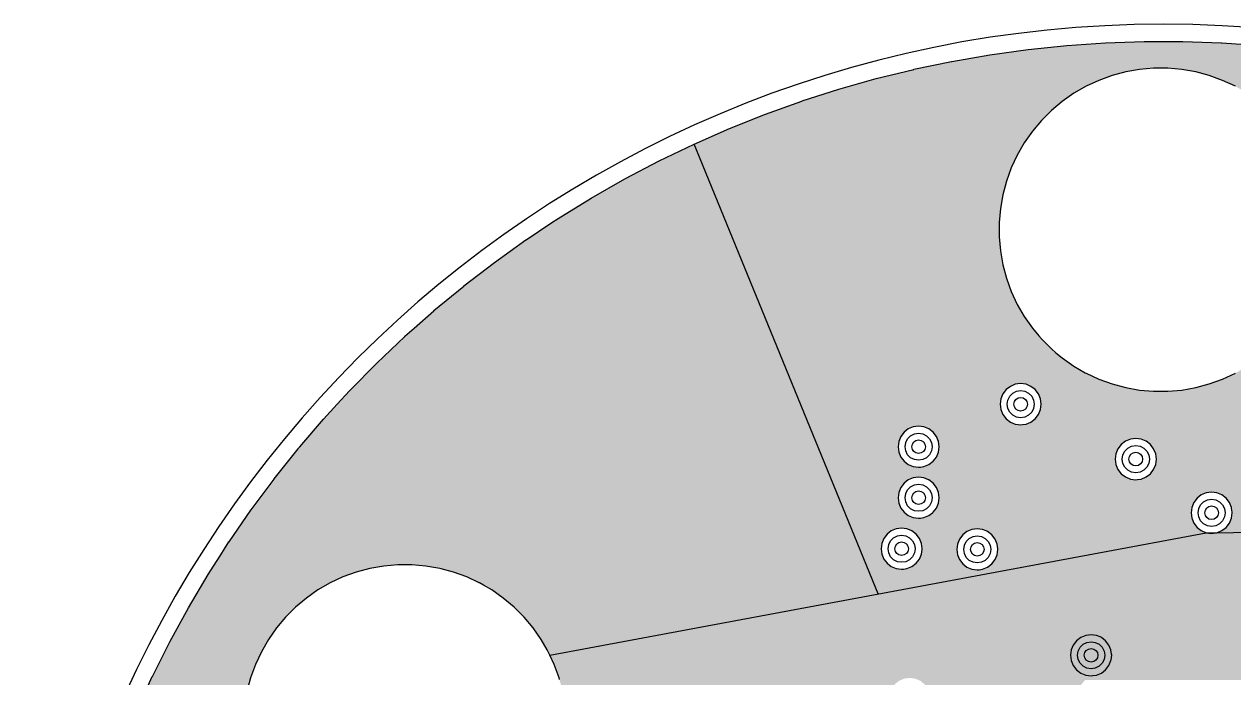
# Model space of a CAD drawing. Header units: millimetres. Extents: x -3894 to -3474, y -291 to 6.
# Drawn here: x -3669.73 to -3634.17, y -71.96 to -52.74 of the extents above; entities that cross this region are included whole.
import ezdxf

# ---------------------------------------------------------------- set-up
doc = ezdxf.new("R2010")
doc.units = ezdxf.units.MM
doc.layers.add('BLACK', color=7, linetype='Continuous')

msp = doc.modelspace()

# ---------------------------------------------------------------- hatches: boundary and pattern name
h = msp.add_hatch(color=256)
h.dxf.hatch_style = 1
h.paths.add_polyline_path([(-3616.559, -59.744), (-3616.563, -59.742), (-3617.486, -59.081), (-3617.489, -59.078), (-3618.434, -58.45), (-3618.438, -58.448), (-3618.903, -58.161), (-3619.404, -57.852), (-3619.408, -57.85), (-3620.394, -57.288), (-3620.397, -57.286), (-3621.402, -56.759), (-3621.406, -56.757), (-3622.429, -56.264), (-3622.433, -56.263), (-3622.695, -56.147), (-3623.472, -55.806), (-3623.475, -55.804), (-3624.529, -55.383), (-3624.533, -55.382), (-3624.828, -55.276), (-3625.601, -54.998), (-3625.605, -54.996), (-3626.686, -54.649), (-3626.69, -54.648), (-3627.026, -54.553), (-3627.782, -54.339), (-3627.786, -54.338), (-3628.816, -54.084), (-3628.888, -54.066), (-3628.892, -54.065), (-3630.003, -53.832), (-3630.007, -53.831), (-3631.125, -53.636), (-3631.129, -53.635), (-3632.254, -53.479), (-3632.258, -53.479), (-3633.387, -53.361), (-3633.391, -53.361), (-3634.523, -53.283), (-3634.527, -53.282), (-3635.662, -53.243), (-3635.666, -53.243), (-3636.801, -53.243), (-3636.805, -53.243), (-3637.939, -53.282), (-3637.943, -53.283), (-3639.076, -53.361), (-3639.08, -53.361), (-3640.209, -53.479), (-3640.213, -53.479), (-3641.337, -53.635), (-3641.341, -53.636), (-3642.459, -53.831), (-3642.464, -53.832), (-3643.574, -54.065), (-3643.578, -54.066), (-3644.68, -54.338), (-3644.684, -54.339), (-3645.776, -54.648), (-3645.78, -54.649), (-3646.861, -54.996), (-3646.865, -54.998), (-3647.933, -55.382), (-3647.937, -55.383), (-3648.991, -55.804), (-3648.995, -55.806), (-3650.034, -56.263), (-3644.625, -69.494), (-3634.976, -67.691), (-3635.122, -67.631), (-3635.247, -67.535), (-3635.343, -67.409), (-3635.404, -67.263), (-3635.424, -67.106), (-3635.404, -66.95), (-3635.404, -66.95), (-3635.343, -66.804), (-3635.247, -66.678), (-3635.122, -66.582), (-3634.976, -66.521), (-3634.976, -66.521), (-3634.819, -66.501), (-3634.662, -66.521), (-3634.662, -66.521), (-3634.516, -66.582), (-3634.39, -66.678), (-3634.294, -66.804), (-3634.234, -66.95), (-3634.232, -66.966), (-3634.215, -67.092), (-3634.213, -67.106), (-3634.234, -67.263), (-3634.294, -67.409), (-3634.39, -67.535), (-3634.516, -67.631), (-3634.656, -67.689), (-3609.079, -67.495), (-3609.402, -67.028), (-3609.404, -67.024), (-3610.081, -66.113), (-3610.083, -66.11), (-3610.791, -65.222), (-3610.794, -65.219), (-3611.531, -64.357), (-3611.534, -64.353), (-3612.301, -63.517), (-3612.304, -63.514), (-3612.81, -62.999), (-3613.1, -62.705), (-3613.103, -62.702), (-3613.926, -61.92), (-3613.929, -61.917), (-3614.779, -61.165), (-3614.782, -61.162), (-3615.657, -60.439), (-3615.66, -60.436)])
h.paths.add_polyline_path([(-3631.674, -59.811), (-3631.782, -60.211), (-3631.923, -60.601), (-3632.099, -60.977), (-3632.306, -61.337), (-3632.544, -61.676), (-3632.811, -61.994), (-3633.104, -62.287), (-3633.422, -62.554), (-3633.762, -62.792), (-3634.121, -62.999), (-3634.497, -63.175), (-3634.887, -63.317), (-3635.287, -63.424), (-3635.696, -63.496), (-3636.109, -63.532), (-3636.524, -63.532), (-3636.524, -63.532), (-3636.937, -63.496), (-3637.346, -63.424), (-3637.637, -63.346), (-3637.746, -63.317), (-3638.136, -63.175), (-3638.512, -62.999), (-3638.535, -62.986), (-3638.871, -62.792), (-3639.211, -62.554), (-3639.397, -62.398), (-3639.529, -62.287), (-3639.822, -61.994), (-3639.896, -61.906), (-3640.089, -61.676), (-3640.327, -61.337), (-3640.534, -60.977), (-3640.71, -60.601), (-3640.77, -60.436), (-3640.851, -60.211), (-3640.959, -59.811), (-3641.031, -59.402), (-3641.031, -59.402), (-3641.067, -58.989), (-3641.067, -58.574), (-3641.031, -58.161), (-3641.031, -58.161), (-3640.959, -57.752), (-3640.851, -57.352), (-3640.71, -56.962), (-3640.534, -56.586), (-3640.327, -56.227), (-3640.089, -55.887), (-3639.822, -55.569), (-3639.529, -55.276), (-3639.211, -55.009), (-3638.871, -54.771), (-3638.512, -54.564), (-3638.136, -54.389), (-3637.746, -54.247), (-3637.346, -54.139), (-3636.937, -54.067), (-3636.937, -54.067), (-3636.524, -54.031), (-3636.524, -54.031), (-3636.109, -54.031), (-3636.109, -54.031), (-3635.696, -54.067), (-3635.287, -54.139), (-3635.287, -54.139), (-3635.287, -54.139), (-3635.287, -54.139), (-3635.287, -54.139), (-3634.887, -54.247), (-3634.497, -54.389), (-3634.121, -54.564), (-3633.975, -54.648), (-3633.762, -54.771), (-3633.422, -55.009), (-3633.104, -55.276), (-3632.811, -55.569), (-3632.544, -55.887), (-3632.306, -56.227), (-3632.145, -56.505), (-3632.099, -56.586), (-3631.923, -56.962), (-3631.782, -57.352), (-3631.674, -57.752), (-3631.602, -58.161), (-3631.566, -58.574), (-3631.566, -58.989), (-3631.602, -59.402)], flags=16)
h.paths.add_polyline_path([(-3631.734, -64.163, -1), (-3632.134, -64.163, -1)], flags=16)
h.paths.add_polyline_path([(-3636.524, -65.226), (-3636.464, -65.372), (-3636.443, -65.528), (-3636.464, -65.685), (-3636.524, -65.831), (-3636.62, -65.957), (-3636.746, -66.053), (-3636.892, -66.113), (-3636.997, -66.127), (-3637.049, -66.134), (-3637.127, -66.124), (-3637.206, -66.113), (-3637.352, -66.053), (-3637.477, -65.957), (-3637.573, -65.831), (-3637.634, -65.685), (-3637.634, -65.685), (-3637.654, -65.528), (-3637.634, -65.372), (-3637.634, -65.372), (-3637.573, -65.226), (-3637.477, -65.1), (-3637.352, -65.004), (-3637.206, -64.943), (-3637.206, -64.943), (-3637.049, -64.923), (-3636.892, -64.943), (-3636.892, -64.943), (-3636.746, -65.004), (-3636.62, -65.1)], flags=16)
h.paths.add_polyline_path([(-3636.725, -65.293), (-3636.668, -65.405), (-3636.649, -65.528), (-3636.668, -65.652), (-3636.725, -65.763), (-3636.814, -65.852), (-3636.925, -65.909), (-3637.049, -65.928), (-3637.172, -65.909), (-3637.284, -65.852), (-3637.372, -65.763), (-3637.429, -65.652), (-3637.449, -65.528), (-3637.429, -65.405), (-3637.372, -65.293), (-3637.284, -65.205), (-3637.172, -65.148), (-3637.049, -65.128), (-3636.925, -65.148), (-3636.814, -65.205)], flags=0)
h.paths.add_polyline_path([(-3636.849, -65.528, -1), (-3637.249, -65.528, -1)], flags=0)
h.paths.add_polyline_path([(-3639.849, -63.757), (-3639.828, -63.913), (-3639.849, -64.07), (-3639.909, -64.216), (-3640.005, -64.342), (-3640.131, -64.438), (-3640.277, -64.498), (-3640.382, -64.512), (-3640.434, -64.519), (-3640.512, -64.509), (-3640.591, -64.498), (-3640.737, -64.438), (-3640.862, -64.342), (-3640.958, -64.216), (-3641.019, -64.07), (-3641.019, -64.07), (-3641.039, -63.913), (-3641.019, -63.757), (-3641.019, -63.757), (-3640.958, -63.611), (-3640.862, -63.485), (-3640.737, -63.389), (-3640.591, -63.328), (-3640.591, -63.328), (-3640.434, -63.308), (-3640.277, -63.328), (-3640.277, -63.328), (-3640.131, -63.389), (-3640.005, -63.485), (-3639.909, -63.611)], flags=16)
h.paths.add_polyline_path([(-3640.053, -63.79), (-3640.034, -63.913), (-3640.053, -64.037), (-3640.11, -64.148), (-3640.199, -64.237), (-3640.31, -64.294), (-3640.434, -64.313), (-3640.557, -64.294), (-3640.669, -64.237), (-3640.757, -64.148), (-3640.814, -64.037), (-3640.834, -63.913), (-3640.814, -63.79), (-3640.757, -63.678), (-3640.669, -63.59), (-3640.557, -63.533), (-3640.434, -63.513), (-3640.31, -63.533), (-3640.199, -63.59), (-3640.11, -63.678)], flags=0)
h.paths.add_polyline_path([(-3640.234, -63.913, -1), (-3640.634, -63.913, -1)], flags=0)
h.paths.add_polyline_path([(-3641.184, -67.879), (-3641.124, -68.025), (-3641.105, -68.163), (-3641.103, -68.181), (-3641.124, -68.338), (-3641.184, -68.484), (-3641.28, -68.61), (-3641.406, -68.706), (-3641.552, -68.766), (-3641.657, -68.78), (-3641.709, -68.787), (-3641.787, -68.777), (-3641.866, -68.766), (-3642.012, -68.706), (-3642.137, -68.61), (-3642.233, -68.484), (-3642.294, -68.338), (-3642.294, -68.338), (-3642.314, -68.181), (-3642.294, -68.025), (-3642.294, -68.025), (-3642.233, -67.879), (-3642.137, -67.753), (-3642.012, -67.657), (-3641.866, -67.596), (-3641.866, -67.596), (-3641.709, -67.576), (-3641.552, -67.596), (-3641.552, -67.596), (-3641.449, -67.639), (-3641.406, -67.657), (-3641.28, -67.753)], flags=16)
h.paths.add_polyline_path([(-3642.849, -65.007), (-3642.828, -65.163), (-3642.849, -65.32), (-3642.909, -65.466), (-3642.957, -65.528), (-3643.005, -65.592), (-3643.131, -65.688), (-3643.277, -65.748), (-3643.382, -65.762), (-3643.434, -65.769), (-3643.512, -65.759), (-3643.591, -65.748), (-3643.737, -65.688), (-3643.862, -65.592), (-3643.958, -65.466), (-3643.976, -65.423), (-3644.019, -65.32), (-3644.019, -65.32), (-3644.039, -65.163), (-3644.019, -65.007), (-3644.019, -65.007), (-3643.958, -64.861), (-3643.862, -64.735), (-3643.737, -64.639), (-3643.591, -64.578), (-3643.591, -64.578), (-3643.434, -64.558), (-3643.277, -64.578), (-3643.277, -64.578), (-3643.131, -64.639), (-3643.005, -64.735), (-3642.909, -64.861)], flags=16)
h.paths.add_polyline_path([(-3641.385, -67.946), (-3641.328, -68.058), (-3641.309, -68.181), (-3641.328, -68.305), (-3641.385, -68.417), (-3641.474, -68.505), (-3641.585, -68.562), (-3641.709, -68.581), (-3641.832, -68.562), (-3641.944, -68.505), (-3642.032, -68.417), (-3642.089, -68.305), (-3642.109, -68.181), (-3642.089, -68.058), (-3642.032, -67.946), (-3641.944, -67.858), (-3641.832, -67.801), (-3641.709, -67.781), (-3641.585, -67.801), (-3641.474, -67.858)], flags=0)
h.paths.add_polyline_path([(-3643.053, -65.04), (-3643.034, -65.163), (-3643.053, -65.287), (-3643.11, -65.398), (-3643.199, -65.487), (-3643.31, -65.544), (-3643.434, -65.563), (-3643.557, -65.544), (-3643.669, -65.487), (-3643.757, -65.398), (-3643.814, -65.287), (-3643.834, -65.163), (-3643.814, -65.04), (-3643.757, -64.928), (-3643.669, -64.84), (-3643.557, -64.783), (-3643.434, -64.763), (-3643.31, -64.783), (-3643.199, -64.84), (-3643.11, -64.928)], flags=0)
h.paths.add_polyline_path([(-3641.509, -68.181, -1), (-3641.909, -68.181, -1)], flags=0)
h.paths.add_polyline_path([(-3643.234, -65.163, -1), (-3643.634, -65.163, -1)], flags=0)
h.paths.add_polyline_path([(-3642.909, -66.361), (-3642.849, -66.507), (-3642.828, -66.663), (-3642.849, -66.82), (-3642.909, -66.966), (-3643.005, -67.092), (-3643.025, -67.106), (-3643.131, -67.188), (-3643.277, -67.248), (-3643.382, -67.262), (-3643.434, -67.269), (-3643.512, -67.259), (-3643.591, -67.248), (-3643.737, -67.188), (-3643.862, -67.092), (-3643.958, -66.966), (-3644.019, -66.82), (-3644.019, -66.82), (-3644.039, -66.663), (-3644.019, -66.507), (-3644.019, -66.507), (-3643.958, -66.361), (-3643.862, -66.235), (-3643.737, -66.139), (-3643.591, -66.078), (-3643.591, -66.078), (-3643.434, -66.058), (-3643.277, -66.078), (-3643.277, -66.078), (-3643.142, -66.134), (-3643.131, -66.139), (-3643.005, -66.235)], flags=16)
h.paths.add_polyline_path([(-3643.053, -66.54), (-3643.034, -66.663), (-3643.053, -66.787), (-3643.11, -66.898), (-3643.199, -66.987), (-3643.31, -67.044), (-3643.434, -67.063), (-3643.557, -67.044), (-3643.669, -66.987), (-3643.757, -66.898), (-3643.814, -66.787), (-3643.834, -66.663), (-3643.814, -66.54), (-3643.757, -66.428), (-3643.669, -66.34), (-3643.557, -66.283), (-3643.434, -66.263), (-3643.31, -66.283), (-3643.199, -66.34), (-3643.11, -66.428)], flags=0)
h.paths.add_polyline_path([(-3643.234, -66.663, -1), (-3643.634, -66.663, -1)], flags=0)
h.paths.add_polyline_path([(-3643.409, -67.861), (-3643.349, -68.007), (-3643.328, -68.163), (-3643.33, -68.181), (-3643.349, -68.32), (-3643.409, -68.466), (-3643.505, -68.592), (-3643.631, -68.688), (-3643.777, -68.748), (-3643.882, -68.762), (-3643.934, -68.769), (-3644.012, -68.759), (-3644.091, -68.748), (-3644.237, -68.688), (-3644.362, -68.592), (-3644.458, -68.466), (-3644.519, -68.32), (-3644.519, -68.32), (-3644.539, -68.163), (-3644.519, -68.007), (-3644.519, -68.007), (-3644.458, -67.861), (-3644.362, -67.735), (-3644.237, -67.639), (-3644.091, -67.578), (-3644.091, -67.578), (-3643.934, -67.558), (-3643.777, -67.578), (-3643.777, -67.578), (-3643.65, -67.631), (-3643.631, -67.639), (-3643.505, -67.735)], flags=16)
h.paths.add_polyline_path([(-3643.61, -67.928), (-3643.553, -68.04), (-3643.534, -68.163), (-3643.553, -68.287), (-3643.61, -68.398), (-3643.699, -68.487), (-3643.81, -68.544), (-3643.934, -68.563), (-3644.057, -68.544), (-3644.169, -68.487), (-3644.257, -68.398), (-3644.314, -68.287), (-3644.334, -68.163), (-3644.314, -68.04), (-3644.257, -67.928), (-3644.169, -67.84), (-3644.057, -67.783), (-3643.934, -67.763), (-3643.81, -67.783), (-3643.699, -67.84)], flags=0)
h.paths.add_polyline_path([(-3643.734, -68.163, -1), (-3644.134, -68.163, -1)], flags=0)
h = msp.add_hatch(color=256)
h.dxf.hatch_style = 1
h.paths.add_polyline_path([(-3650.034, -56.263), (-3650.038, -56.264), (-3651.06, -56.757), (-3651.064, -56.759), (-3652.069, -57.286), (-3652.073, -57.288), (-3653.059, -57.85), (-3653.063, -57.852), (-3654.029, -58.448), (-3654.032, -58.45), (-3654.219, -58.574), (-3654.977, -59.078), (-3654.981, -59.081), (-3655.904, -59.742), (-3655.907, -59.744), (-3656.806, -60.436), (-3656.81, -60.439), (-3657.685, -61.162), (-3657.688, -61.165), (-3658.266, -61.676), (-3658.537, -61.917), (-3658.541, -61.92), (-3659.364, -62.702), (-3659.367, -62.704), (-3660.162, -63.514), (-3660.165, -63.517), (-3660.529, -63.913), (-3660.932, -64.353), (-3660.935, -64.357), (-3661.625, -65.163), (-3661.673, -65.219), (-3661.676, -65.222), (-3662.383, -66.11), (-3662.386, -66.113), (-3662.795, -66.663), (-3663.062, -67.024), (-3663.065, -67.028), (-3663.71, -67.962), (-3663.712, -67.965), (-3663.839, -68.163), (-3663.951, -68.338), (-3664.165, -68.672), (-3664.324, -68.921), (-3664.326, -68.924), (-3664.905, -69.901), (-3664.907, -69.904), (-3665.452, -70.9), (-3665.454, -70.904), (-3665.964, -71.918), (-3665.966, -71.922), (-3666.402, -72.87), (-3666.44, -72.953), (-3666.442, -72.956), (-3666.535, -73.179), (-3666.881, -74.003), (-3666.882, -74.007), (-3667.285, -75.068), (-3667.286, -75.072), (-3667.591, -75.967), (-3667.652, -76.147), (-3667.653, -76.151), (-3667.982, -77.237), (-3667.983, -77.241), (-3668.273, -78.338), (-3659.571, -78.029), (-3659.873, -77.948), (-3659.971, -77.922), (-3660.361, -77.78), (-3660.737, -77.604), (-3660.798, -77.569), (-3661.096, -77.397), (-3661.436, -77.159), (-3661.724, -76.918), (-3661.754, -76.892), (-3662.047, -76.599), (-3662.137, -76.492), (-3662.314, -76.281), (-3662.552, -75.942), (-3662.687, -75.708), (-3662.759, -75.582), (-3662.935, -75.206), (-3662.983, -75.072), (-3663.076, -74.816), (-3663.076, -74.816), (-3663.184, -74.416), (-3663.256, -74.007), (-3663.256, -74.007), (-3663.292, -73.594), (-3663.292, -73.179), (-3663.256, -72.766), (-3663.256, -72.766), (-3663.184, -72.357), (-3663.076, -71.957), (-3662.935, -71.567), (-3662.759, -71.191), (-3662.552, -70.832), (-3662.314, -70.492), (-3662.047, -70.174), (-3661.754, -69.881), (-3661.436, -69.614), (-3661.096, -69.376), (-3660.737, -69.169), (-3660.361, -68.994), (-3659.971, -68.852), (-3659.571, -68.744), (-3659.162, -68.672), (-3659.162, -68.672), (-3658.749, -68.636), (-3658.749, -68.636), (-3658.334, -68.636), (-3658.334, -68.636), (-3657.921, -68.672), (-3657.512, -68.744), (-3657.512, -68.744), (-3657.512, -68.744), (-3657.47, -68.756), (-3657.112, -68.852), (-3656.722, -68.994), (-3656.346, -69.169), (-3656.231, -69.235), (-3655.987, -69.376), (-3655.647, -69.614), (-3655.329, -69.881), (-3655.247, -69.963), (-3655.036, -70.174), (-3654.769, -70.492), (-3654.531, -70.832), (-3654.353, -71.141), (-3654.324, -71.191), (-3654.274, -71.297), (-3644.625, -69.494)])
h = msp.add_hatch(color=256)
h.dxf.hatch_style = 1
h.paths.add_polyline_path([(-3632.95, -71.854), (-3633.046, -71.729), (-3633.107, -71.583), (-3633.107, -71.583), (-3633.127, -71.426), (-3633.107, -71.269), (-3633.107, -71.269), (-3633.046, -71.123), (-3632.95, -70.998), (-3632.825, -70.901), (-3632.679, -70.841), (-3632.679, -70.841), (-3632.522, -70.82), (-3632.365, -70.841), (-3632.365, -70.841), (-3632.219, -70.901), (-3632.093, -70.998), (-3631.997, -71.123), (-3631.937, -71.269), (-3631.937, -71.269), (-3631.924, -71.363), (-3631.916, -71.426), (-3631.937, -71.583), (-3631.997, -71.729), (-3632.093, -71.854), (-3632.219, -71.95), (-3632.365, -72.011), (-3632.47, -72.025), (-3632.522, -72.032), (-3632.6, -72.021), (-3626.794, -73.915), (-3626.869, -69.32), (-3626.889, -69.163), (-3626.871, -69.024), (-3626.882, -67.63), (-3634.656, -67.689), (-3634.662, -67.691), (-3634.767, -67.705), (-3634.819, -67.712), (-3634.897, -67.702), (-3634.976, -67.691), (-3654.274, -71.297), (-3654.148, -71.567), (-3654.007, -71.957), (-3653.992, -72.011), (-3653.899, -72.357), (-3653.848, -72.649), (-3653.835, -72.724), (-3653.827, -72.766), (-3653.791, -73.179), (-3653.791, -73.594), (-3653.827, -74.007), (-3653.899, -74.416), (-3654.007, -74.816), (-3654.148, -75.206), (-3654.324, -75.582), (-3654.531, -75.942), (-3654.596, -76.033), (-3654.769, -76.281), (-3655.036, -76.599), (-3655.329, -76.892), (-3651.376, -80.428), (-3648.796, -77.543), (-3648.882, -77.383), (-3648.899, -77.342), (-3648.913, -77.296), (-3648.955, -77.158), (-3648.961, -77.124), (-3648.963, -77.115), (-3648.983, -76.917), (-3648.983, -76.895), (-3648.983, -76.77), (-3648.98, -76.745), (-3648.986, -76.686), (-3649.026, -76.63), (-3649.092, -76.604), (-3649.16, -76.618), (-3649.304, -76.693), (-3649.469, -76.734), (-3649.639, -76.734), (-3649.804, -76.693), (-3649.827, -76.681), (-3649.955, -76.614), (-3649.981, -76.591), (-3650.082, -76.501), (-3650.087, -76.494), (-3650.105, -76.474), (-3650.167, -76.443), (-3650.237, -76.45), (-3650.291, -76.494), (-3650.296, -76.501), (-3650.423, -76.614), (-3650.483, -76.645), (-3650.574, -76.693), (-3650.739, -76.734), (-3650.909, -76.734), (-3651.074, -76.693), (-3651.097, -76.681), (-3651.225, -76.614), (-3651.251, -76.591), (-3651.352, -76.501), (-3651.357, -76.494), (-3651.375, -76.474), (-3651.437, -76.443), (-3651.507, -76.45), (-3651.561, -76.494), (-3651.566, -76.501), (-3651.693, -76.614), (-3651.753, -76.645), (-3651.844, -76.693), (-3652.009, -76.734), (-3652.179, -76.734), (-3652.344, -76.693), (-3652.367, -76.681), (-3652.495, -76.614), (-3652.516, -76.595), (-3652.622, -76.501), (-3652.674, -76.426), (-3652.719, -76.361), (-3652.779, -76.202), (-3652.799, -76.033), (-3652.779, -75.865), (-3652.719, -75.705), (-3652.656, -75.614), (-3652.635, -75.564), (-3652.644, -75.495), (-3652.689, -75.441), (-3652.738, -75.408), (-3652.783, -75.342), (-3652.794, -75.283), (-3652.794, -74.244), (-3652.783, -74.185), (-3652.738, -74.119), (-3652.672, -74.075), (-3652.672, -74.075), (-3652.614, -74.063), (-3652.614, -74.063), (-3651.574, -74.063), (-3651.574, -74.063), (-3651.516, -74.075), (-3651.516, -74.075), (-3651.449, -74.119), (-3651.418, -74.166), (-3651.365, -74.21), (-3651.296, -74.219), (-3651.233, -74.19), (-3651.225, -74.183), (-3651.225, -74.183), (-3651.074, -74.104), (-3650.909, -74.063), (-3650.739, -74.063), (-3650.574, -74.104), (-3650.423, -74.183), (-3650.296, -74.295), (-3650.291, -74.302), (-3650.273, -74.323), (-3650.21, -74.354), (-3650.141, -74.346), (-3650.087, -74.302), (-3650.082, -74.295), (-3649.955, -74.183), (-3649.804, -74.104), (-3649.639, -74.063), (-3649.469, -74.063), (-3649.304, -74.104), (-3649.153, -74.183), (-3649.026, -74.295), (-3649.021, -74.302), (-3649.003, -74.323), (-3648.94, -74.354), (-3648.871, -74.346), (-3648.817, -74.302), (-3648.812, -74.295), (-3648.685, -74.183), (-3648.534, -74.104), (-3648.369, -74.063), (-3648.255, -74.063), (-3648.214, -74.056), (-3648.157, -74.015), (-3648.131, -73.95), (-3648.145, -73.882), (-3648.174, -73.817), (-3648.189, -73.74), (-3648.191, -73.727), (-3648.189, -73.702), (-3648.189, -73.702), (-3648.179, -73.633), (-3648.145, -73.548), (-3648.13, -73.528), (-3648.083, -73.476), (-3648.008, -73.421), (-3647.942, -73.399), (-3647.942, -73.399), (-3647.895, -73.388), (-3647.793, -73.378), (-3647.772, -73.378), (-3647.405, -73.378), (-3647.347, -73.386), (-3647.28, -73.406), (-3647.2, -73.451), (-3647.182, -73.468), (-3647.182, -73.468), (-3647.137, -73.521), (-3647.126, -73.542), (-3647.092, -73.582), (-3647.027, -73.607), (-3646.959, -73.594), (-3646.914, -73.55), (-3646.889, -73.519), (-3646.843, -73.467), (-3646.769, -73.413), (-3646.746, -73.405), (-3646.68, -73.386), (-3646.623, -73.378), (-3643.934, -73.378), (-3643.878, -73.365), (-3643.827, -73.317), (-3643.81, -73.249), (-3643.832, -73.183), (-3643.886, -73.139), (-3644.001, -73.092), (-3644.126, -72.996), (-3644.222, -72.87), (-3644.283, -72.724), (-3644.283, -72.724), (-3644.303, -72.567), (-3644.283, -72.411), (-3644.283, -72.411), (-3644.222, -72.265), (-3644.126, -72.139), (-3644.001, -72.043), (-3643.855, -71.982), (-3643.855, -71.982), (-3643.698, -71.962), (-3643.541, -71.982), (-3643.541, -71.982), (-3643.422, -72.032), (-3643.395, -72.043), (-3643.269, -72.139), (-3643.173, -72.265), (-3643.113, -72.411), (-3643.092, -72.567), (-3643.113, -72.724), (-3643.173, -72.87), (-3643.269, -72.996), (-3643.395, -73.092), (-3643.509, -73.139), (-3643.556, -73.173), (-3643.559, -73.179), (-3643.585, -73.236), (-3643.575, -73.305), (-3643.529, -73.358), (-3643.462, -73.378), (-3640.883, -73.378), (-3640.862, -73.379), (-3640.675, -73.398), (-3640.665, -73.4), (-3640.653, -73.402), (-3640.621, -73.409), (-3640.447, -73.462), (-3640.406, -73.479), (-3640.237, -73.57), (-3640.229, -73.575), (-3640.218, -73.582), (-3640.209, -73.589), (-3640.194, -73.6), (-3640.192, -73.601), (-3640.192, -73.601), (-3640.192, -73.601), (-3640.153, -73.633), (-3640.069, -73.702), (-3640.052, -73.716), (-3640.02, -73.748), (-3639.988, -73.787), (-3638.539, -72.021), (-3632.6, -72.021), (-3632.679, -72.011), (-3632.825, -71.95)])

# ---------------------------------------------------------------- linework, layer by layer
for p, q in [((-3644.625, -69.494), (-3650.034, -56.263)), ((-3634.976, -67.691), (-3609.079, -67.495)), ((-3654.274, -71.297), (-3634.976, -67.691))]:
    msp.add_line(p, q)
at = {"layer": 'BLACK', "linetype": 'Continuous'}
for p, q in [((-3639.076, -53.361), (-3637.943, -53.283)), ((-3637.943, -53.283), (-3637.939, -53.282)), ((-3637.939, -53.282), (-3636.805, -53.243)), ((-3636.805, -53.243), (-3636.801, -53.243)), ((-3636.801, -53.243), (-3635.666, -53.243)), ((-3635.666, -53.243), (-3635.662, -53.243)), ((-3635.662, -53.243), (-3634.527, -53.282)), ((-3634.527, -53.282), (-3634.523, -53.283)), ((-3634.523, -53.283), (-3633.391, -53.361)), ((-3642.459, -53.831), (-3641.341, -53.636)), ((-3641.341, -53.636), (-3641.337, -53.635)), ((-3641.337, -53.635), (-3640.213, -53.479)), ((-3640.213, -53.479), (-3640.209, -53.479)), ((-3640.209, -53.479), (-3639.08, -53.361)), ((-3639.08, -53.361), (-3639.076, -53.361)), ((-3643.574, -54.065), (-3642.464, -53.832)), ((-3642.464, -53.832), (-3642.459, -53.831)), ((-3636.524, -54.031), (-3636.937, -54.067)), ((-3636.109, -54.031), (-3636.524, -54.031)), ((-3636.524, -54.031), (-3636.524, -54.031)), ((-3635.696, -54.067), (-3636.109, -54.031)), ((-3636.109, -54.031), (-3636.109, -54.031)), ((-3645.776, -54.648), (-3644.684, -54.339)), ((-3644.684, -54.339), (-3644.68, -54.338)), ((-3644.68, -54.338), (-3643.578, -54.066)), ((-3643.578, -54.066), (-3643.574, -54.065)), ((-3638.136, -54.389), (-3638.512, -54.564)), ((-3637.746, -54.247), (-3638.136, -54.389)), ((-3637.346, -54.139), (-3637.746, -54.247)), ((-3636.937, -54.067), (-3637.346, -54.139)), ((-3637.346, -54.139), (-3637.346, -54.139)), ((-3636.937, -54.067), (-3636.937, -54.067)), ((-3635.287, -54.139), (-3635.696, -54.067)), ((-3634.887, -54.247), (-3635.287, -54.139)), ((-3635.287, -54.139), (-3635.287, -54.139)), ((-3635.287, -54.139), (-3635.287, -54.139)), ((-3635.287, -54.139), (-3635.287, -54.139)), ((-3635.287, -54.139), (-3635.287, -54.139)), ((-3634.497, -54.389), (-3634.887, -54.247)), ((-3634.887, -54.247), (-3634.887, -54.247)), ((-3634.887, -54.247), (-3634.887, -54.247)), ((-3634.121, -54.564), (-3634.497, -54.389)), ((-3634.497, -54.389), (-3634.497, -54.389)), ((-3634.497, -54.389), (-3634.497, -54.389)), ((-3646.861, -54.996), (-3645.78, -54.649)), ((-3645.78, -54.649), (-3645.776, -54.648)), ((-3638.871, -54.771), (-3639.211, -55.009)), ((-3638.512, -54.564), (-3638.871, -54.771)), ((-3638.871, -54.771), (-3638.871, -54.771)), ((-3638.512, -54.564), (-3638.512, -54.564)), ((-3647.933, -55.382), (-3646.865, -54.998)), ((-3646.865, -54.998), (-3646.861, -54.996)), ((-3639.211, -55.009), (-3639.529, -55.276)), ((-3648.991, -55.804), (-3647.937, -55.383)), ((-3647.937, -55.383), (-3647.933, -55.382)), ((-3639.529, -55.276), (-3639.822, -55.569)), ((-3650.034, -56.263), (-3648.995, -55.806)), ((-3648.995, -55.806), (-3648.991, -55.804)), ((-3639.822, -55.569), (-3640.089, -55.887)), ((-3640.089, -55.887), (-3640.327, -56.227)), ((-3651.06, -56.757), (-3650.038, -56.264)), ((-3650.038, -56.264), (-3650.034, -56.263)), ((-3640.327, -56.227), (-3640.534, -56.586)), ((-3640.327, -56.227), (-3640.327, -56.227)), ((-3652.069, -57.286), (-3651.064, -56.759)), ((-3651.064, -56.759), (-3651.06, -56.757)), ((-3640.534, -56.586), (-3640.71, -56.962)), ((-3640.534, -56.586), (-3640.534, -56.586)), ((-3640.71, -56.962), (-3640.851, -57.352)), ((-3653.059, -57.85), (-3652.073, -57.288)), ((-3652.073, -57.288), (-3652.069, -57.286)), ((-3640.851, -57.352), (-3640.959, -57.752)), ((-3654.029, -58.448), (-3653.063, -57.852)), ((-3653.063, -57.852), (-3653.059, -57.85)), ((-3640.959, -57.752), (-3641.031, -58.161)), ((-3640.959, -57.752), (-3640.959, -57.752)), ((-3641.031, -58.161), (-3641.067, -58.574)), ((-3641.031, -58.161), (-3641.031, -58.161)), ((-3654.977, -59.078), (-3654.219, -58.574)), ((-3654.219, -58.574), (-3654.032, -58.45)), ((-3654.032, -58.45), (-3654.029, -58.448)), ((-3641.067, -58.574), (-3641.067, -58.989)), ((-3641.067, -58.989), (-3641.031, -59.402)), ((-3655.904, -59.742), (-3654.981, -59.081)), ((-3654.981, -59.081), (-3654.977, -59.078)), ((-3656.806, -60.436), (-3655.907, -59.744)), ((-3655.907, -59.744), (-3655.904, -59.742)), ((-3641.031, -59.402), (-3641.031, -59.402)), ((-3641.031, -59.402), (-3640.959, -59.811)), ((-3640.959, -59.811), (-3640.959, -59.811)), ((-3640.959, -59.811), (-3640.851, -60.211)), ((-3657.685, -61.162), (-3656.81, -60.439)), ((-3656.81, -60.439), (-3656.806, -60.436)), ((-3640.851, -60.211), (-3640.851, -60.211)), ((-3640.851, -60.211), (-3640.851, -60.211)), ((-3640.851, -60.211), (-3640.77, -60.436)), ((-3640.77, -60.436), (-3640.71, -60.601)), ((-3640.71, -60.601), (-3640.534, -60.977)), ((-3658.266, -61.676), (-3657.688, -61.165)), ((-3657.688, -61.165), (-3657.685, -61.162)), ((-3640.534, -60.977), (-3640.534, -60.977)), ((-3640.534, -60.977), (-3640.327, -61.337)), ((-3640.327, -61.337), (-3640.327, -61.337)), ((-3640.327, -61.337), (-3640.327, -61.337)), ((-3640.327, -61.337), (-3640.089, -61.676)), ((-3658.537, -61.917), (-3658.266, -61.676)), ((-3640.089, -61.676), (-3639.896, -61.906)), ((-3659.364, -62.702), (-3658.541, -61.92)), ((-3658.541, -61.92), (-3658.537, -61.917)), ((-3639.896, -61.906), (-3639.822, -61.994)), ((-3639.822, -61.994), (-3639.529, -62.287)), ((-3639.529, -62.287), (-3639.397, -62.398)), ((-3639.397, -62.398), (-3639.211, -62.554)), ((-3639.211, -62.554), (-3638.871, -62.792)), ((-3660.162, -63.514), (-3659.367, -62.704)), ((-3659.367, -62.704), (-3659.364, -62.702)), ((-3638.871, -62.792), (-3638.871, -62.792)), ((-3638.871, -62.792), (-3638.871, -62.792)), ((-3638.871, -62.792), (-3638.535, -62.986)), ((-3640.434, -63.308), (-3640.591, -63.328)), ((-3640.277, -63.328), (-3640.434, -63.308)), ((-3640.434, -63.308), (-3640.434, -63.308)), ((-3638.535, -62.986), (-3638.512, -62.999)), ((-3638.512, -62.999), (-3638.512, -62.999)), ((-3638.512, -62.999), (-3638.136, -63.175)), ((-3638.136, -63.175), (-3638.136, -63.175)), ((-3638.136, -63.175), (-3638.136, -63.175)), ((-3638.136, -63.175), (-3637.746, -63.317)), ((-3634.887, -63.317), (-3634.497, -63.175)), ((-3634.497, -63.175), (-3634.121, -62.999)), ((-3634.497, -63.175), (-3634.497, -63.175)), ((-3660.529, -63.913), (-3660.165, -63.517)), ((-3660.165, -63.517), (-3660.162, -63.514)), ((-3640.958, -63.611), (-3641.019, -63.757)), ((-3640.862, -63.485), (-3640.958, -63.611)), ((-3640.737, -63.389), (-3640.862, -63.485)), ((-3640.757, -63.678), (-3640.669, -63.59)), ((-3640.591, -63.328), (-3640.737, -63.389)), ((-3640.669, -63.59), (-3640.557, -63.533)), ((-3640.591, -63.328), (-3640.591, -63.328)), ((-3640.557, -63.533), (-3640.434, -63.513)), ((-3640.434, -63.513), (-3640.31, -63.533)), ((-3640.31, -63.533), (-3640.199, -63.59)), ((-3640.131, -63.389), (-3640.277, -63.328)), ((-3640.277, -63.328), (-3640.277, -63.328)), ((-3640.199, -63.59), (-3640.11, -63.678)), ((-3640.005, -63.485), (-3640.131, -63.389)), ((-3639.909, -63.611), (-3640.005, -63.485)), ((-3639.849, -63.757), (-3639.909, -63.611)), ((-3637.746, -63.317), (-3637.746, -63.317)), ((-3637.746, -63.317), (-3637.746, -63.317)), ((-3637.746, -63.317), (-3637.637, -63.346)), ((-3637.637, -63.346), (-3637.346, -63.424)), ((-3637.346, -63.424), (-3636.937, -63.496)), ((-3636.937, -63.496), (-3636.524, -63.532)), ((-3636.524, -63.532), (-3636.524, -63.532)), ((-3636.524, -63.532), (-3636.524, -63.532)), ((-3636.524, -63.532), (-3636.109, -63.532)), ((-3636.109, -63.532), (-3635.696, -63.496)), ((-3636.109, -63.532), (-3636.109, -63.532)), ((-3635.696, -63.496), (-3635.287, -63.424)), ((-3635.287, -63.424), (-3634.887, -63.317)), ((-3660.932, -64.353), (-3660.529, -63.913)), ((-3641.019, -63.757), (-3641.039, -63.913)), ((-3641.039, -63.913), (-3641.019, -64.07)), ((-3641.039, -63.913), (-3641.039, -63.913)), ((-3641.019, -63.757), (-3641.019, -63.757)), ((-3640.834, -63.913), (-3640.814, -63.79)), ((-3640.814, -64.037), (-3640.834, -63.913)), ((-3640.814, -63.79), (-3640.757, -63.678)), ((-3640.11, -63.678), (-3640.053, -63.79)), ((-3640.053, -63.79), (-3640.034, -63.913)), ((-3640.034, -63.913), (-3640.053, -64.037)), ((-3639.828, -63.913), (-3639.849, -63.757)), ((-3639.849, -64.07), (-3639.828, -63.913)), ((-3661.625, -65.163), (-3660.935, -64.357)), ((-3660.935, -64.357), (-3660.932, -64.353)), ((-3641.019, -64.07), (-3641.019, -64.07)), ((-3641.019, -64.07), (-3640.958, -64.216)), ((-3640.958, -64.216), (-3640.862, -64.342)), ((-3640.862, -64.342), (-3640.737, -64.438)), ((-3640.757, -64.148), (-3640.814, -64.037)), ((-3640.669, -64.237), (-3640.757, -64.148)), ((-3640.557, -64.294), (-3640.669, -64.237)), ((-3640.434, -64.313), (-3640.557, -64.294)), ((-3640.31, -64.294), (-3640.434, -64.313)), ((-3640.199, -64.237), (-3640.31, -64.294)), ((-3640.11, -64.148), (-3640.199, -64.237)), ((-3640.131, -64.438), (-3640.005, -64.342)), ((-3640.053, -64.037), (-3640.11, -64.148)), ((-3640.005, -64.342), (-3639.909, -64.216)), ((-3639.909, -64.216), (-3639.849, -64.07)), ((-3643.737, -64.639), (-3643.862, -64.735)), ((-3643.591, -64.578), (-3643.737, -64.639)), ((-3643.434, -64.558), (-3643.591, -64.578)), ((-3643.591, -64.578), (-3643.591, -64.578)), ((-3643.277, -64.578), (-3643.434, -64.558)), ((-3643.434, -64.558), (-3643.434, -64.558)), ((-3643.131, -64.639), (-3643.277, -64.578)), ((-3643.277, -64.578), (-3643.277, -64.578)), ((-3643.005, -64.735), (-3643.131, -64.639)), ((-3640.737, -64.438), (-3640.591, -64.498)), ((-3640.591, -64.498), (-3640.512, -64.509)), ((-3640.512, -64.509), (-3640.434, -64.519)), ((-3640.434, -64.519), (-3640.382, -64.512)), ((-3640.434, -64.519), (-3640.434, -64.519)), ((-3640.434, -64.519), (-3640.434, -64.519)), ((-3640.382, -64.512), (-3640.277, -64.498)), ((-3640.277, -64.498), (-3640.131, -64.438)), ((-3644.019, -65.007), (-3644.039, -65.163)), ((-3643.958, -64.861), (-3644.019, -65.007)), ((-3644.019, -65.007), (-3644.019, -65.007)), ((-3643.862, -64.735), (-3643.958, -64.861)), ((-3643.834, -65.163), (-3643.814, -65.04)), ((-3643.814, -65.04), (-3643.757, -64.928)), ((-3643.757, -64.928), (-3643.669, -64.84)), ((-3643.669, -64.84), (-3643.557, -64.783)), ((-3643.557, -64.783), (-3643.434, -64.763)), ((-3643.434, -64.763), (-3643.31, -64.783)), ((-3643.31, -64.783), (-3643.199, -64.84)), ((-3643.199, -64.84), (-3643.11, -64.928)), ((-3643.11, -64.928), (-3643.053, -65.04)), ((-3643.053, -65.04), (-3643.034, -65.163)), ((-3642.909, -64.861), (-3643.005, -64.735)), ((-3642.849, -65.007), (-3642.909, -64.861)), ((-3642.828, -65.163), (-3642.849, -65.007)), ((-3637.352, -65.004), (-3637.477, -65.1)), ((-3637.206, -64.943), (-3637.352, -65.004)), ((-3637.049, -64.923), (-3637.206, -64.943)), ((-3637.206, -64.943), (-3637.206, -64.943)), ((-3636.892, -64.943), (-3637.049, -64.923)), ((-3637.049, -64.923), (-3637.049, -64.923)), ((-3636.746, -65.004), (-3636.892, -64.943)), ((-3636.892, -64.943), (-3636.892, -64.943)), ((-3636.62, -65.1), (-3636.746, -65.004)), ((-3662.383, -66.11), (-3661.676, -65.222)), ((-3661.676, -65.222), (-3661.673, -65.219)), ((-3661.673, -65.219), (-3661.625, -65.163)), ((-3661.625, -65.163), (-3661.625, -65.163)), ((-3644.039, -65.163), (-3644.019, -65.32)), ((-3644.039, -65.163), (-3644.039, -65.163)), ((-3644.019, -65.32), (-3644.019, -65.32)), ((-3644.019, -65.32), (-3643.976, -65.423)), ((-3643.976, -65.423), (-3643.958, -65.466)), ((-3643.814, -65.287), (-3643.834, -65.163)), ((-3643.757, -65.398), (-3643.814, -65.287)), ((-3643.669, -65.487), (-3643.757, -65.398)), ((-3643.11, -65.398), (-3643.199, -65.487)), ((-3643.053, -65.287), (-3643.11, -65.398)), ((-3643.034, -65.163), (-3643.053, -65.287)), ((-3642.909, -65.466), (-3642.849, -65.32)), ((-3642.849, -65.32), (-3642.828, -65.163)), ((-3637.634, -65.372), (-3637.654, -65.528)), ((-3637.573, -65.226), (-3637.634, -65.372)), ((-3637.634, -65.372), (-3637.634, -65.372)), ((-3637.477, -65.1), (-3637.573, -65.226)), ((-3637.449, -65.528), (-3637.429, -65.405)), ((-3637.429, -65.405), (-3637.372, -65.293)), ((-3637.372, -65.293), (-3637.284, -65.205)), ((-3637.284, -65.205), (-3637.172, -65.148)), ((-3637.172, -65.148), (-3637.049, -65.128)), ((-3637.049, -65.128), (-3636.925, -65.148)), ((-3636.925, -65.148), (-3636.814, -65.205)), ((-3636.814, -65.205), (-3636.725, -65.293)), ((-3636.725, -65.293), (-3636.668, -65.405)), ((-3636.668, -65.405), (-3636.649, -65.528)), ((-3636.524, -65.226), (-3636.62, -65.1)), ((-3636.464, -65.372), (-3636.524, -65.226)), ((-3636.443, -65.528), (-3636.464, -65.372)), ((-3643.958, -65.466), (-3643.862, -65.592)), ((-3643.862, -65.592), (-3643.737, -65.688)), ((-3643.737, -65.688), (-3643.591, -65.748)), ((-3643.557, -65.544), (-3643.669, -65.487)), ((-3643.591, -65.748), (-3643.512, -65.759)), ((-3643.434, -65.563), (-3643.557, -65.544)), ((-3643.512, -65.759), (-3643.434, -65.769)), ((-3643.31, -65.544), (-3643.434, -65.563)), ((-3643.434, -65.769), (-3643.382, -65.762)), ((-3643.434, -65.769), (-3643.434, -65.769)), ((-3643.434, -65.769), (-3643.434, -65.769)), ((-3643.382, -65.762), (-3643.277, -65.748)), ((-3643.199, -65.487), (-3643.31, -65.544)), ((-3643.277, -65.748), (-3643.131, -65.688)), ((-3643.131, -65.688), (-3643.005, -65.592)), ((-3643.005, -65.592), (-3642.957, -65.528)), ((-3642.957, -65.528), (-3642.909, -65.466)), ((-3637.654, -65.528), (-3637.634, -65.685)), ((-3637.654, -65.528), (-3637.654, -65.528)), ((-3637.634, -65.685), (-3637.634, -65.685)), ((-3637.634, -65.685), (-3637.573, -65.831)), ((-3637.429, -65.652), (-3637.449, -65.528)), ((-3637.372, -65.763), (-3637.429, -65.652)), ((-3637.284, -65.852), (-3637.372, -65.763)), ((-3636.725, -65.763), (-3636.814, -65.852)), ((-3636.668, -65.652), (-3636.725, -65.763)), ((-3636.649, -65.528), (-3636.668, -65.652)), ((-3636.524, -65.831), (-3636.464, -65.685)), ((-3636.464, -65.685), (-3636.443, -65.528)), ((-3662.795, -66.663), (-3662.386, -66.113)), ((-3662.386, -66.113), (-3662.383, -66.11)), ((-3643.737, -66.139), (-3643.862, -66.235)), ((-3643.591, -66.078), (-3643.737, -66.139)), ((-3643.434, -66.058), (-3643.591, -66.078)), ((-3643.591, -66.078), (-3643.591, -66.078)), ((-3643.277, -66.078), (-3643.434, -66.058)), ((-3643.434, -66.058), (-3643.434, -66.058)), ((-3643.142, -66.134), (-3643.277, -66.078)), ((-3643.277, -66.078), (-3643.277, -66.078)), ((-3643.131, -66.139), (-3643.142, -66.134)), ((-3643.005, -66.235), (-3643.131, -66.139)), ((-3637.573, -65.831), (-3637.477, -65.957)), ((-3637.477, -65.957), (-3637.352, -66.053)), ((-3637.352, -66.053), (-3637.206, -66.113)), ((-3637.172, -65.909), (-3637.284, -65.852)), ((-3637.206, -66.113), (-3637.127, -66.124)), ((-3637.049, -65.928), (-3637.172, -65.909)), ((-3637.127, -66.124), (-3637.049, -66.134)), ((-3636.925, -65.909), (-3637.049, -65.928)), ((-3637.049, -66.134), (-3636.997, -66.127)), ((-3637.049, -66.134), (-3637.049, -66.134)), ((-3637.049, -66.134), (-3637.049, -66.134)), ((-3636.997, -66.127), (-3636.892, -66.113)), ((-3636.814, -65.852), (-3636.925, -65.909)), ((-3636.892, -66.113), (-3636.746, -66.053)), ((-3636.746, -66.053), (-3636.62, -65.957)), ((-3636.62, -65.957), (-3636.524, -65.831)), ((-3644.019, -66.507), (-3644.039, -66.663)), ((-3643.958, -66.361), (-3644.019, -66.507)), ((-3644.019, -66.507), (-3644.019, -66.507)), ((-3643.862, -66.235), (-3643.958, -66.361)), ((-3643.814, -66.54), (-3643.757, -66.428)), ((-3643.757, -66.428), (-3643.669, -66.34)), ((-3643.669, -66.34), (-3643.557, -66.283)), ((-3643.557, -66.283), (-3643.434, -66.263)), ((-3643.434, -66.263), (-3643.31, -66.283)), ((-3643.31, -66.283), (-3643.199, -66.34)), ((-3643.199, -66.34), (-3643.11, -66.428)), ((-3643.11, -66.428), (-3643.053, -66.54)), ((-3642.909, -66.361), (-3643.005, -66.235)), ((-3642.849, -66.507), (-3642.909, -66.361)), ((-3642.828, -66.663), (-3642.849, -66.507)), ((-3634.819, -66.501), (-3634.976, -66.521)), ((-3634.662, -66.521), (-3634.819, -66.501)), ((-3634.819, -66.501), (-3634.819, -66.501)), ((-3663.062, -67.024), (-3662.795, -66.663)), ((-3644.039, -66.663), (-3644.019, -66.82)), ((-3644.039, -66.663), (-3644.039, -66.663)), ((-3644.019, -66.82), (-3644.019, -66.82)), ((-3644.019, -66.82), (-3643.958, -66.966)), ((-3643.834, -66.663), (-3643.814, -66.54)), ((-3643.814, -66.787), (-3643.834, -66.663)), ((-3643.757, -66.898), (-3643.814, -66.787)), ((-3643.053, -66.787), (-3643.11, -66.898)), ((-3643.053, -66.54), (-3643.034, -66.663)), ((-3643.034, -66.663), (-3643.053, -66.787)), ((-3642.909, -66.966), (-3642.849, -66.82)), ((-3642.849, -66.82), (-3642.828, -66.663)), ((-3635.343, -66.804), (-3635.404, -66.95)), ((-3635.247, -66.678), (-3635.343, -66.804)), ((-3635.122, -66.582), (-3635.247, -66.678)), ((-3635.142, -66.871), (-3635.054, -66.783)), ((-3634.976, -66.521), (-3635.122, -66.582)), ((-3635.054, -66.783), (-3634.942, -66.726)), ((-3634.976, -66.521), (-3634.976, -66.521)), ((-3634.942, -66.726), (-3634.819, -66.706)), ((-3634.819, -66.706), (-3634.695, -66.726)), ((-3634.695, -66.726), (-3634.584, -66.783)), ((-3634.516, -66.582), (-3634.662, -66.521)), ((-3634.662, -66.521), (-3634.662, -66.521)), ((-3634.584, -66.783), (-3634.495, -66.871)), ((-3634.39, -66.678), (-3634.516, -66.582)), ((-3634.294, -66.804), (-3634.39, -66.678)), ((-3634.234, -66.95), (-3634.294, -66.804)), ((-3663.71, -67.962), (-3663.065, -67.028)), ((-3663.065, -67.028), (-3663.062, -67.024)), ((-3643.958, -66.966), (-3643.862, -67.092)), ((-3643.862, -67.092), (-3643.737, -67.188)), ((-3643.669, -66.987), (-3643.757, -66.898)), ((-3643.737, -67.188), (-3643.591, -67.248)), ((-3643.557, -67.044), (-3643.669, -66.987)), ((-3643.434, -67.063), (-3643.557, -67.044)), ((-3643.31, -67.044), (-3643.434, -67.063)), ((-3643.199, -66.987), (-3643.31, -67.044)), ((-3643.277, -67.248), (-3643.131, -67.188)), ((-3643.11, -66.898), (-3643.199, -66.987)), ((-3643.131, -67.188), (-3643.025, -67.106)), ((-3643.025, -67.106), (-3643.005, -67.092)), ((-3643.005, -67.092), (-3642.909, -66.966)), ((-3635.404, -66.95), (-3635.424, -67.106)), ((-3635.424, -67.106), (-3635.404, -67.263)), ((-3635.424, -67.106), (-3635.424, -67.106)), ((-3635.404, -66.95), (-3635.404, -66.95)), ((-3635.219, -67.106), (-3635.199, -66.983)), ((-3635.199, -67.23), (-3635.219, -67.106)), ((-3635.199, -66.983), (-3635.142, -66.871)), ((-3634.495, -66.871), (-3634.438, -66.983)), ((-3634.438, -66.983), (-3634.419, -67.106)), ((-3634.419, -67.106), (-3634.438, -67.23)), ((-3634.232, -66.966), (-3634.234, -66.95)), ((-3634.234, -67.263), (-3634.213, -67.106)), ((-3634.215, -67.092), (-3634.232, -66.966)), ((-3634.213, -67.106), (-3634.215, -67.092)), ((-3643.934, -67.558), (-3644.091, -67.578)), ((-3643.777, -67.578), (-3643.934, -67.558)), ((-3643.934, -67.558), (-3643.934, -67.558)), ((-3643.591, -67.248), (-3643.512, -67.259)), ((-3643.512, -67.259), (-3643.434, -67.269)), ((-3643.434, -67.269), (-3643.382, -67.262)), ((-3643.434, -67.269), (-3643.434, -67.269)), ((-3643.434, -67.269), (-3643.434, -67.269)), ((-3643.382, -67.262), (-3643.277, -67.248)), ((-3641.709, -67.576), (-3641.866, -67.596)), ((-3641.552, -67.596), (-3641.709, -67.576)), ((-3641.709, -67.576), (-3641.709, -67.576)), ((-3635.404, -67.263), (-3635.404, -67.263)), ((-3635.404, -67.263), (-3635.394, -67.286)), ((-3635.394, -67.286), (-3635.343, -67.409)), ((-3635.343, -67.409), (-3635.247, -67.535)), ((-3635.247, -67.535), (-3635.122, -67.631)), ((-3635.142, -67.341), (-3635.199, -67.23)), ((-3635.054, -67.43), (-3635.142, -67.341)), ((-3634.942, -67.487), (-3635.054, -67.43)), ((-3634.819, -67.506), (-3634.942, -67.487)), ((-3634.695, -67.487), (-3634.819, -67.506)), ((-3634.584, -67.43), (-3634.695, -67.487)), ((-3634.495, -67.341), (-3634.584, -67.43)), ((-3634.516, -67.631), (-3634.39, -67.535)), ((-3634.438, -67.23), (-3634.495, -67.341)), ((-3634.39, -67.535), (-3634.294, -67.409)), ((-3634.294, -67.409), (-3634.234, -67.263)), ((-3644.458, -67.861), (-3644.519, -68.007)), ((-3644.362, -67.735), (-3644.458, -67.861)), ((-3644.237, -67.639), (-3644.362, -67.735)), ((-3644.314, -68.04), (-3644.257, -67.928)), ((-3644.257, -67.928), (-3644.169, -67.84)), ((-3644.091, -67.578), (-3644.237, -67.639)), ((-3644.169, -67.84), (-3644.057, -67.783)), ((-3644.091, -67.578), (-3644.091, -67.578)), ((-3644.057, -67.783), (-3643.934, -67.763)), ((-3643.934, -67.763), (-3643.81, -67.783)), ((-3643.81, -67.783), (-3643.699, -67.84)), ((-3643.65, -67.631), (-3643.777, -67.578)), ((-3643.777, -67.578), (-3643.777, -67.578)), ((-3643.699, -67.84), (-3643.61, -67.928)), ((-3643.631, -67.639), (-3643.65, -67.631)), ((-3643.505, -67.735), (-3643.631, -67.639)), ((-3643.61, -67.928), (-3643.553, -68.04)), ((-3643.409, -67.861), (-3643.505, -67.735)), ((-3643.349, -68.007), (-3643.409, -67.861)), ((-3642.233, -67.879), (-3642.294, -68.025)), ((-3642.137, -67.753), (-3642.233, -67.879)), ((-3642.012, -67.657), (-3642.137, -67.753)), ((-3642.032, -67.946), (-3641.944, -67.858)), ((-3641.866, -67.596), (-3642.012, -67.657)), ((-3641.944, -67.858), (-3641.832, -67.801)), ((-3641.866, -67.596), (-3641.866, -67.596)), ((-3641.832, -67.801), (-3641.709, -67.781)), ((-3641.709, -67.781), (-3641.585, -67.801)), ((-3641.585, -67.801), (-3641.474, -67.858)), ((-3641.449, -67.639), (-3641.552, -67.596)), ((-3641.552, -67.596), (-3641.552, -67.596)), ((-3641.474, -67.858), (-3641.385, -67.946)), ((-3641.406, -67.657), (-3641.449, -67.639)), ((-3641.28, -67.753), (-3641.406, -67.657)), ((-3641.184, -67.879), (-3641.28, -67.753)), ((-3641.124, -68.025), (-3641.184, -67.879)), ((-3635.122, -67.631), (-3634.976, -67.691)), ((-3634.976, -67.691), (-3634.897, -67.702)), ((-3634.897, -67.702), (-3634.819, -67.712)), ((-3634.819, -67.712), (-3634.767, -67.705)), ((-3634.819, -67.712), (-3634.819, -67.712)), ((-3634.819, -67.712), (-3634.819, -67.712)), ((-3634.767, -67.705), (-3634.662, -67.691)), ((-3634.662, -67.691), (-3634.516, -67.631)), ((-3663.951, -68.338), (-3663.839, -68.163)), ((-3663.839, -68.163), (-3663.712, -67.965)), ((-3663.712, -67.965), (-3663.71, -67.962)), ((-3644.519, -68.007), (-3644.539, -68.163)), ((-3644.539, -68.163), (-3644.519, -68.32)), ((-3644.539, -68.163), (-3644.539, -68.163)), ((-3644.519, -68.007), (-3644.519, -68.007)), ((-3644.334, -68.163), (-3644.314, -68.04)), ((-3644.314, -68.287), (-3644.334, -68.163)), ((-3644.257, -68.398), (-3644.314, -68.287)), ((-3643.553, -68.287), (-3643.61, -68.398)), ((-3643.553, -68.04), (-3643.534, -68.163)), ((-3643.534, -68.163), (-3643.553, -68.287)), ((-3643.328, -68.163), (-3643.349, -68.007)), ((-3643.349, -68.32), (-3643.33, -68.181)), ((-3643.33, -68.181), (-3643.328, -68.163)), ((-3642.294, -68.025), (-3642.314, -68.181)), ((-3642.314, -68.181), (-3642.294, -68.338)), ((-3642.314, -68.181), (-3642.314, -68.181)), ((-3642.294, -68.025), (-3642.294, -68.025)), ((-3642.109, -68.181), (-3642.089, -68.058)), ((-3642.089, -68.305), (-3642.109, -68.181)), ((-3642.089, -68.058), (-3642.032, -67.946)), ((-3641.385, -67.946), (-3641.328, -68.058)), ((-3641.328, -68.058), (-3641.309, -68.181)), ((-3641.309, -68.181), (-3641.328, -68.305)), ((-3641.105, -68.163), (-3641.124, -68.025)), ((-3641.124, -68.025), (-3641.124, -68.025)), ((-3641.124, -68.338), (-3641.103, -68.181)), ((-3641.103, -68.181), (-3641.105, -68.163)), ((-3664.165, -68.672), (-3663.951, -68.338)), ((-3658.749, -68.636), (-3659.162, -68.672)), ((-3658.334, -68.636), (-3658.749, -68.636)), ((-3658.749, -68.636), (-3658.749, -68.636)), ((-3657.921, -68.672), (-3658.334, -68.636)), ((-3658.334, -68.636), (-3658.334, -68.636)), ((-3644.519, -68.32), (-3644.519, -68.32)), ((-3644.519, -68.32), (-3644.458, -68.466)), ((-3644.458, -68.466), (-3644.362, -68.592)), ((-3644.362, -68.592), (-3644.237, -68.688)), ((-3644.169, -68.487), (-3644.257, -68.398)), ((-3644.057, -68.544), (-3644.169, -68.487)), ((-3643.934, -68.563), (-3644.057, -68.544)), ((-3643.81, -68.544), (-3643.934, -68.563)), ((-3643.699, -68.487), (-3643.81, -68.544)), ((-3643.61, -68.398), (-3643.699, -68.487)), ((-3643.631, -68.688), (-3643.505, -68.592)), ((-3643.505, -68.592), (-3643.409, -68.466)), ((-3643.409, -68.466), (-3643.349, -68.32)), ((-3642.294, -68.338), (-3642.294, -68.338)), ((-3642.294, -68.338), (-3642.233, -68.484)), ((-3642.233, -68.484), (-3642.137, -68.61)), ((-3642.137, -68.61), (-3642.012, -68.706)), ((-3642.032, -68.417), (-3642.089, -68.305)), ((-3641.944, -68.505), (-3642.032, -68.417)), ((-3641.832, -68.562), (-3641.944, -68.505)), ((-3641.709, -68.581), (-3641.832, -68.562)), ((-3641.585, -68.562), (-3641.709, -68.581)), ((-3641.474, -68.505), (-3641.585, -68.562)), ((-3641.385, -68.417), (-3641.474, -68.505)), ((-3641.406, -68.706), (-3641.28, -68.61)), ((-3641.328, -68.305), (-3641.385, -68.417)), ((-3641.28, -68.61), (-3641.184, -68.484)), ((-3641.184, -68.484), (-3641.124, -68.338)), ((-3664.905, -69.901), (-3664.326, -68.924)), ((-3664.326, -68.924), (-3664.324, -68.921)), ((-3664.324, -68.921), (-3664.165, -68.672)), ((-3660.361, -68.994), (-3660.737, -69.169)), ((-3659.971, -68.852), (-3660.361, -68.994)), ((-3659.571, -68.744), (-3659.971, -68.852)), ((-3659.162, -68.672), (-3659.571, -68.744)), ((-3659.571, -68.744), (-3659.571, -68.744)), ((-3659.162, -68.672), (-3659.162, -68.672)), ((-3657.512, -68.744), (-3657.921, -68.672)), ((-3657.47, -68.756), (-3657.512, -68.744)), ((-3657.512, -68.744), (-3657.512, -68.744)), ((-3657.512, -68.744), (-3657.512, -68.744)), ((-3657.112, -68.852), (-3657.47, -68.756)), ((-3656.722, -68.994), (-3657.112, -68.852)), ((-3657.112, -68.852), (-3657.112, -68.852)), ((-3657.112, -68.852), (-3657.112, -68.852)), ((-3656.358, -69.163), (-3656.722, -68.994)), ((-3656.722, -68.994), (-3656.722, -68.994)), ((-3656.722, -68.994), (-3656.722, -68.994)), ((-3644.237, -68.688), (-3644.091, -68.748)), ((-3644.091, -68.748), (-3644.012, -68.759)), ((-3644.012, -68.759), (-3643.934, -68.769)), ((-3643.934, -68.769), (-3643.882, -68.762)), ((-3643.934, -68.769), (-3643.934, -68.769)), ((-3643.934, -68.769), (-3643.934, -68.769)), ((-3643.882, -68.762), (-3643.777, -68.748)), ((-3643.777, -68.748), (-3643.631, -68.688)), ((-3642.012, -68.706), (-3641.866, -68.766)), ((-3641.866, -68.766), (-3641.787, -68.777)), ((-3641.787, -68.777), (-3641.709, -68.787)), ((-3641.709, -68.787), (-3641.657, -68.78)), ((-3641.709, -68.787), (-3641.709, -68.787)), ((-3641.709, -68.787), (-3641.709, -68.787)), ((-3641.657, -68.78), (-3641.552, -68.766)), ((-3641.552, -68.766), (-3641.406, -68.706)), ((-3660.737, -69.169), (-3661.096, -69.376)), ((-3660.737, -69.169), (-3660.737, -69.169)), ((-3656.346, -69.169), (-3656.358, -69.163)), ((-3656.231, -69.235), (-3656.346, -69.169)), ((-3656.346, -69.169), (-3656.346, -69.169)), ((-3655.987, -69.376), (-3656.231, -69.235)), ((-3661.436, -69.614), (-3661.754, -69.881)), ((-3661.096, -69.376), (-3661.436, -69.614)), ((-3661.096, -69.376), (-3661.096, -69.376)), ((-3655.647, -69.614), (-3655.987, -69.376)), ((-3655.987, -69.376), (-3655.987, -69.376)), ((-3655.987, -69.376), (-3655.987, -69.376)), ((-3655.329, -69.881), (-3655.647, -69.614)), ((-3665.452, -70.9), (-3664.907, -69.904)), ((-3664.907, -69.904), (-3664.905, -69.901)), ((-3661.754, -69.881), (-3662.047, -70.174)), ((-3655.247, -69.963), (-3655.329, -69.881)), ((-3655.036, -70.174), (-3655.247, -69.963)), ((-3662.047, -70.174), (-3662.314, -70.492)), ((-3654.769, -70.492), (-3655.036, -70.174)), ((-3662.314, -70.492), (-3662.552, -70.832)), ((-3654.531, -70.832), (-3654.769, -70.492)), ((-3638.667, -70.773), (-3638.792, -70.869)), ((-3638.521, -70.712), (-3638.667, -70.773)), ((-3638.364, -70.692), (-3638.521, -70.712)), ((-3638.521, -70.712), (-3638.521, -70.712)), ((-3638.207, -70.712), (-3638.364, -70.692)), ((-3638.364, -70.692), (-3638.364, -70.692)), ((-3638.097, -70.758), (-3638.207, -70.712)), ((-3638.207, -70.712), (-3638.207, -70.712)), ((-3638.061, -70.773), (-3638.097, -70.758)), ((-3637.935, -70.869), (-3638.061, -70.773)), ((-3665.964, -71.918), (-3665.454, -70.904)), ((-3665.454, -70.904), (-3665.452, -70.9)), ((-3662.552, -70.832), (-3662.759, -71.191)), ((-3662.552, -70.832), (-3662.552, -70.832)), ((-3654.353, -71.141), (-3654.531, -70.832)), ((-3654.531, -70.832), (-3654.531, -70.832)), ((-3654.531, -70.832), (-3654.531, -70.832)), ((-3638.888, -70.995), (-3638.949, -71.141)), ((-3638.792, -70.869), (-3638.888, -70.995)), ((-3638.744, -71.174), (-3638.687, -71.062)), ((-3638.687, -71.062), (-3638.599, -70.974)), ((-3638.599, -70.974), (-3638.487, -70.917)), ((-3638.487, -70.917), (-3638.364, -70.897)), ((-3638.364, -70.897), (-3638.24, -70.917)), ((-3638.24, -70.917), (-3638.129, -70.974)), ((-3638.129, -70.974), (-3638.04, -71.062)), ((-3638.04, -71.062), (-3637.983, -71.174)), ((-3637.839, -70.995), (-3637.935, -70.869)), ((-3637.779, -71.141), (-3637.839, -70.995)), ((-3662.759, -71.191), (-3662.935, -71.567)), ((-3662.759, -71.191), (-3662.759, -71.191)), ((-3654.324, -71.191), (-3654.353, -71.141)), ((-3654.274, -71.297), (-3654.324, -71.191)), ((-3654.324, -71.191), (-3654.324, -71.191)), ((-3654.148, -71.567), (-3654.274, -71.297)), ((-3638.949, -71.141), (-3638.969, -71.297)), ((-3638.969, -71.297), (-3638.949, -71.454)), ((-3638.969, -71.297), (-3638.969, -71.297)), ((-3638.949, -71.141), (-3638.949, -71.141)), ((-3638.949, -71.454), (-3638.949, -71.454)), ((-3638.949, -71.454), (-3638.888, -71.6)), ((-3638.764, -71.297), (-3638.744, -71.174)), ((-3638.744, -71.421), (-3638.764, -71.297)), ((-3638.687, -71.532), (-3638.744, -71.421)), ((-3637.983, -71.421), (-3638.04, -71.532)), ((-3637.983, -71.174), (-3637.964, -71.297)), ((-3637.964, -71.297), (-3637.983, -71.421)), ((-3637.839, -71.6), (-3637.779, -71.454)), ((-3637.763, -71.262), (-3637.779, -71.141)), ((-3637.779, -71.141), (-3637.779, -71.141)), ((-3637.779, -71.454), (-3637.775, -71.426)), ((-3637.775, -71.426), (-3637.758, -71.297)), ((-3637.758, -71.297), (-3637.763, -71.262)), ((-3662.935, -71.567), (-3663.076, -71.957)), ((-3654.007, -71.957), (-3654.148, -71.567)), ((-3654.148, -71.567), (-3654.148, -71.567)), ((-3654.148, -71.567), (-3654.148, -71.567)), ((-3638.888, -71.6), (-3638.792, -71.726)), ((-3638.792, -71.726), (-3638.667, -71.822)), ((-3638.599, -71.621), (-3638.687, -71.532)), ((-3638.667, -71.822), (-3638.521, -71.882)), ((-3638.487, -71.678), (-3638.599, -71.621)), ((-3638.364, -71.697), (-3638.487, -71.678)), ((-3638.24, -71.678), (-3638.364, -71.697)), ((-3638.129, -71.621), (-3638.24, -71.678)), ((-3638.207, -71.882), (-3638.061, -71.822)), ((-3638.04, -71.532), (-3638.129, -71.621)), ((-3638.061, -71.822), (-3637.935, -71.726)), ((-3637.935, -71.726), (-3637.839, -71.6)), ((-3666.402, -72.87), (-3665.966, -71.922)), ((-3665.966, -71.922), (-3665.964, -71.918)), ((-3663.076, -71.957), (-3663.184, -72.357)), ((-3653.992, -72.011), (-3654.007, -71.957)), ((-3654.007, -71.957), (-3654.007, -71.957)), ((-3654.007, -71.957), (-3654.007, -71.957)), ((-3638.521, -71.882), (-3638.442, -71.893)), ((-3638.442, -71.893), (-3638.364, -71.903)), ((-3638.364, -71.903), (-3638.312, -71.896)), ((-3638.364, -71.903), (-3638.364, -71.903)), ((-3638.364, -71.903), (-3638.364, -71.903)), ((-3638.312, -71.896), (-3638.207, -71.882))]:
    msp.add_line(p, q, dxfattribs=at)
at = {"layer": 'BLACK'}
for centre in [(-3640.434, -63.913), (-3643.434, -65.163), (-3637.049, -65.528), (-3643.434, -66.663), (-3634.819, -67.106), (-3643.934, -68.163), (-3641.709, -68.181), (-3638.364, -71.297)]:
    msp.add_circle(centre, 0.2, dxfattribs=at)
msp.add_arc((-3636.233, -86.238), 33.5, 0, 180, dxfattribs=at)

doc.saveas('drawing.dxf')
